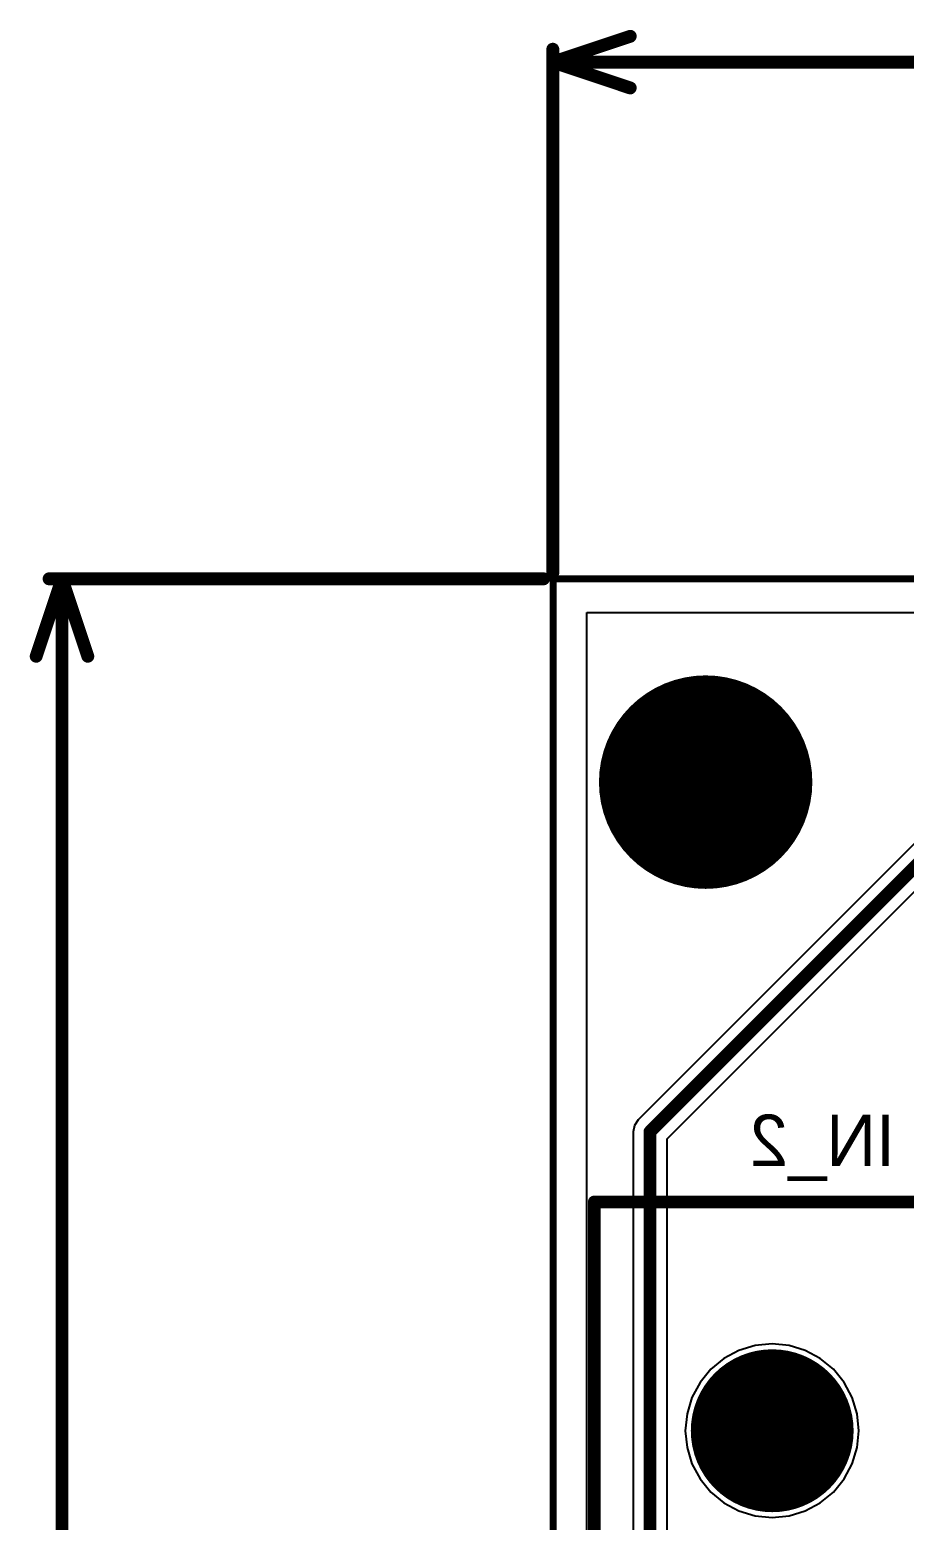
# Model space of a CAD drawing. Header units: millimetres. Extents: x -0.4 to 7.76, y -3.34 to 0.42.
# Drawn here: x -0.403 to 0.275, y -0.732 to 0.423 of the extents above; entities that cross this region are included whole.
import ezdxf

# ---------------------------------------------------------------- set-up
doc = ezdxf.new("R2010")
doc.units = ezdxf.units.MM
doc.header["$MEASUREMENT"] = 0
for name, color, linetype in [('BottomLayer', 5, 'Continuous'), ('BottomOverlay', 54, 'Continuous'), ('BottomSolder', 6, 'Continuous'), ('KeepOutLayer', 6, 'Continuous'), ('MultiLayer', 9, 'Continuous'), ('PadHoleLayer', 156, 'Continuous'), ('TopLayer', 1, 'Continuous'), ('TopSolder', 216, 'Continuous'), ('ViaHoleLayer', 16, 'Continuous')]:
    doc.layers.add(name, color=color, linetype=linetype)

# ---------------------------------------------------------------- blocks, each defined once
blk = doc.blocks.new('PJ_050B_B_20')
at = {"layer": 'BottomLayer', "const_width": 0.0787}
for points in [[(0.1811, 0.1634), (0.0827, 0.1634)], [(0.25, 0.0335), (0.25, -0.0846)], [(0.0138, 0.0236), (0.0138, -0.0748)]]:
    blk.add_lwpolyline(points, dxfattribs=at)
at = {"layer": 'BottomLayer'}
for points, const_width in [([(0.063, 0.1634, 1), (0.1024, 0.1634, 1)], 0.0394), ([(0.1614, 0.1634, 1), (0.2008, 0.1634, 1)], 0.0394), ([(0.2303, 0.0335, 1), (0.2697, 0.0335, 1)], 0.0394), ([(-0.0059, 0.0236, 1), (0.0335, 0.0236, 1)], 0.0394), ([(-0.1811, -0.0256, 1), (-0.122, -0.0256, 1)], 0.0591), ([(-0.0059, -0.0748, 1), (0.0335, -0.0748, 1)], 0.0394), ([(0.2303, -0.0846, 1), (0.2697, -0.0846, 1)], 0.0394)]:
    blk.add_lwpolyline(points, format="xyb", close=True, dxfattribs=dict(at, const_width=const_width))
at = {"layer": 'BottomOverlay', "const_width": 0.01}
for points in [[(-0.2894, 0.1516), (0.0256, 0.1516)], [(-0.2894, -0.2028), (-0.2894, 0.1516)], [(0.2382, 0.1516), (0.2776, 0.1516)], [(0.2776, 0.0846), (0.2776, 0.1516)], [(0.2776, -0.2028), (0.2776, -0.1358)], [(-0.2894, -0.2028), (0.2776, -0.2028)]]:
    blk.add_lwpolyline(points, dxfattribs=at)
at = {"layer": 'BottomOverlay', "const_width": 0.005}
for points in [[(-0.2919, 0.1516, 1), (-0.2869, 0.1516, 1)], [(-0.2919, 0.1516, 1), (-0.2869, 0.1516, 1)], [(0.0231, 0.1516, 1), (0.0281, 0.1516, 1)], [(0.2357, 0.1516, 1), (0.2407, 0.1516, 1)], [(0.2751, 0.1516, 1), (0.2801, 0.1516, 1)], [(0.2751, 0.1516, 1), (0.2801, 0.1516, 1)], [(0.2751, 0.0846, 1), (0.2801, 0.0846, 1)], [(0.2751, -0.1358, 1), (0.2801, -0.1358, 1)], [(-0.2919, -0.2028, 1), (-0.2869, -0.2028, 1)], [(-0.2919, -0.2028, 1), (-0.2869, -0.2028, 1)], [(0.2751, -0.2028, 1), (0.2801, -0.2028, 1)], [(0.2751, -0.2028, 1), (0.2801, -0.2028, 1)]]:
    blk.add_lwpolyline(points, format="xyb", close=True, dxfattribs=at)
at = {"layer": 'BottomSolder', "const_width": 0.0867}
for points in [[(0.1811, 0.1634), (0.0827, 0.1634)], [(0.25, 0.0335), (0.25, -0.0846)], [(0.0138, 0.0236), (0.0138, -0.0748)]]:
    blk.add_lwpolyline(points, dxfattribs=at)
at = {"layer": 'BottomSolder'}
for points, const_width in [([(0.061, 0.1634, 1), (0.1044, 0.1634, 1)], 0.0434), ([(0.1594, 0.1634, 1), (0.2028, 0.1634, 1)], 0.0434), ([(0.2283, 0.0335, 1), (0.2717, 0.0335, 1)], 0.0434), ([(-0.0079, 0.0236, 1), (0.0355, 0.0236, 1)], 0.0434), ([(-0.1831, -0.0256, 1), (-0.12, -0.0256, 1)], 0.0631), ([(-0.0079, -0.0748, 1), (0.0355, -0.0748, 1)], 0.0434), ([(0.2283, -0.0846, 1), (0.2717, -0.0846, 1)], 0.0434)]:
    blk.add_lwpolyline(points, format="xyb", close=True, dxfattribs=dict(at, const_width=const_width))
at = {"layer": 'MultiLayer', "const_width": 0.0787}
for points in [[(0.1811, 0.1634), (0.0827, 0.1634)], [(0.25, 0.0335), (0.25, -0.0846)], [(0.0138, 0.0236), (0.0138, -0.0748)]]:
    blk.add_lwpolyline(points, dxfattribs=at)
at = {"layer": 'MultiLayer'}
for points, const_width in [([(0.063, 0.1634, 1), (0.1024, 0.1634, 1)], 0.0394), ([(0.1614, 0.1634, 1), (0.2008, 0.1634, 1)], 0.0394), ([(0.2303, 0.0335, 1), (0.2697, 0.0335, 1)], 0.0394), ([(-0.0059, 0.0236, 1), (0.0335, 0.0236, 1)], 0.0394), ([(-0.1811, -0.0256, 1), (-0.122, -0.0256, 1)], 0.0591), ([(-0.0059, -0.0748, 1), (0.0335, -0.0748, 1)], 0.0394), ([(0.2303, -0.0846, 1), (0.2697, -0.0846, 1)], 0.0394)]:
    blk.add_lwpolyline(points, format="xyb", close=True, dxfattribs=dict(at, const_width=const_width))
at = {"layer": 'PadHoleLayer'}
for points, const_width in [([(0.0778, 0.1782), (0.186, 0.1782), (0.186, 0.1486), (0.0778, 0.1486)], 0.00984), ([(0.0089, 0.0187), (0.0187, 0.0187), (0.0187, -0.0699), (0.0089, -0.0699)], 0.0295), ([(0.2451, 0.0187), (0.2549, 0.0187), (0.2549, -0.0699), (0.2451, -0.0699)], 0.0295)]:
    blk.add_lwpolyline(points, close=True, dxfattribs=dict(at, const_width=const_width))
at = {"layer": 'PadHoleLayer', "const_width": 0.0354}
blk.add_lwpolyline([(-0.1693, -0.0256, 1), (-0.1339, -0.0256, 1)], format="xyb", close=True, dxfattribs=at)
at = {"layer": 'TopLayer', "const_width": 0.0787}
for points in [[(0.1811, 0.1634), (0.0827, 0.1634)], [(0.25, 0.0335), (0.25, -0.0846)], [(0.0138, 0.0236), (0.0138, -0.0748)]]:
    blk.add_lwpolyline(points, dxfattribs=at)
at = {"layer": 'TopLayer'}
for points, const_width in [([(0.063, 0.1634, 1), (0.1024, 0.1634, 1)], 0.0394), ([(0.1614, 0.1634, 1), (0.2008, 0.1634, 1)], 0.0394), ([(0.2303, 0.0335, 1), (0.2697, 0.0335, 1)], 0.0394), ([(-0.0059, 0.0236, 1), (0.0335, 0.0236, 1)], 0.0394), ([(-0.1811, -0.0256, 1), (-0.122, -0.0256, 1)], 0.0591), ([(-0.0059, -0.0748, 1), (0.0335, -0.0748, 1)], 0.0394), ([(0.2303, -0.0846, 1), (0.2697, -0.0846, 1)], 0.0394)]:
    blk.add_lwpolyline(points, format="xyb", close=True, dxfattribs=dict(at, const_width=const_width))
at = {"layer": 'TopSolder', "const_width": 0.0867}
for points in [[(0.1811, 0.1634), (0.0827, 0.1634)], [(0.25, 0.0335), (0.25, -0.0846)], [(0.0138, 0.0236), (0.0138, -0.0748)]]:
    blk.add_lwpolyline(points, dxfattribs=at)
at = {"layer": 'TopSolder'}
for points, const_width in [([(0.061, 0.1634, 1), (0.1044, 0.1634, 1)], 0.0434), ([(0.1594, 0.1634, 1), (0.2028, 0.1634, 1)], 0.0434), ([(0.2283, 0.0335, 1), (0.2717, 0.0335, 1)], 0.0434), ([(-0.0079, 0.0236, 1), (0.0355, 0.0236, 1)], 0.0434), ([(-0.1831, -0.0256, 1), (-0.12, -0.0256, 1)], 0.0631), ([(-0.0079, -0.0748, 1), (0.0355, -0.0748, 1)], 0.0434), ([(0.2283, -0.0846, 1), (0.2717, -0.0846, 1)], 0.0434)]:
    blk.add_lwpolyline(points, format="xyb", close=True, dxfattribs=dict(at, const_width=const_width))

msp = doc.modelspace()

# ---------------------------------------------------------------- linework, layer by layer
at = {"layer": 'BottomLayer'}
for p, q in [((0.0287, -3.0082), (0.0287, -0.0287)), ((0.0287, -0.0287), (7.339, -0.0287)), ((0.2886, -0.2017), (0.0685, -0.4219)), ((0.0909, -0.4366), (0.3072, -0.2203)), ((0.0656, -0.4261), (0.0646, -0.4311)), ((0.0685, -0.4219), (0.0656, -0.4261)), ((0.0646, -0.4311), (0.0646, -0.7777)), ((0.0909, -0.7722), (0.0909, -0.4366)), ((0.1593, -0.5967), (0.1466, -0.6005)), ((0.1724, -0.5954), (0.1593, -0.5967)), ((0.1855, -0.5967), (0.1724, -0.5954)), ((0.1981, -0.6005), (0.1855, -0.5967)), ((0.135, -0.6068), (0.1248, -0.6151)), ((0.1466, -0.6005), (0.135, -0.6068)), ((0.2097, -0.6068), (0.1981, -0.6005)), ((0.2199, -0.6151), (0.2097, -0.6068)), ((0.1248, -0.6151), (0.1165, -0.6253)), ((0.2283, -0.6253), (0.2199, -0.6151)), ((0.1165, -0.6253), (0.1102, -0.6369)), ((0.2345, -0.6369), (0.2283, -0.6253)), ((0.1102, -0.6369), (0.1064, -0.6496)), ((0.2383, -0.6496), (0.2345, -0.6369)), ((0.1064, -0.6496), (0.1051, -0.6627)), ((0.2396, -0.6627), (0.2383, -0.6496)), ((0.1051, -0.6627), (0.1064, -0.6758)), ((0.2383, -0.6758), (0.2396, -0.6627)), ((0.1064, -0.6758), (0.1102, -0.6884)), ((0.2345, -0.6884), (0.2383, -0.6758)), ((0.1102, -0.6884), (0.1165, -0.7)), ((0.2283, -0.7), (0.2345, -0.6884)), ((0.1165, -0.7), (0.1248, -0.7102)), ((0.2199, -0.7102), (0.2283, -0.7)), ((0.1248, -0.7102), (0.135, -0.7186)), ((0.2097, -0.7186), (0.2199, -0.7102)), ((0.135, -0.7186), (0.1466, -0.7248)), ((0.1466, -0.7248), (0.1593, -0.7286)), ((0.1855, -0.7286), (0.1981, -0.7248)), ((0.1981, -0.7248), (0.2097, -0.7186)), ((0.1593, -0.7286), (0.1724, -0.7299)), ((0.1724, -0.7299), (0.1855, -0.7286))]:
    msp.add_line(p, q, dxfattribs=at)
for points, const_width in [([(0.0815, -0.1602, 1), (0.1602, -0.1602, 1)], 0.0787), ([(0.0752, -0.4311, 1), (0.0802, -0.4311, 1)], 0.005), ([(0.0752, -0.4311, 1), (0.0802, -0.4311, 1)], 0.005)]:
    msp.add_lwpolyline(points, format="xyb", close=True, dxfattribs=dict(at, const_width=const_width))
at = {"layer": 'BottomLayer', "const_width": 0.01}
for points in [[(0.0777, -0.4311), (0.3398, -0.1691)], [(0.0777, -0.7777), (0.0777, -0.4311)]]:
    msp.add_lwpolyline(points, dxfattribs=at)
at = {"layer": 'BottomSolder', "const_width": 0.0827}
msp.add_lwpolyline([(0.0795, -0.1602, 1), (0.1622, -0.1602, 1)], format="xyb", close=True, dxfattribs=at)
at = {"layer": 'KeepOutLayer'}
for points, const_width in [([(0.0027, -0.0027), (7.3649, -0.0027)], 0.00551), ([(0.0027, -3.0342), (0.0027, -0.0027)], 0.00551), ([(0.0027, -3.0342), (0.0027, -0.0027)], 0.005), ([(0.0027, -0.0027), (7.3649, -0.0027)], 0.005)]:
    msp.add_lwpolyline(points, dxfattribs=dict(at, const_width=const_width))
for points, const_width in [([(0.0014, -0.0027, 1), (0.0041, -0.0027, 1)], 0.00276), ([(0.0014, -0.0027, 1), (0.0041, -0.0027, 1)], 0.00276), ([(0.0015, -0.0027, 1), (0.004, -0.0027, 1)], 0.0025), ([(0.0015, -0.0027, 1), (0.004, -0.0027, 1)], 0.0025)]:
    msp.add_lwpolyline(points, format="xyb", close=True, dxfattribs=dict(at, const_width=const_width))
at = {"layer": 'MultiLayer', "const_width": 0.0787}
msp.add_lwpolyline([(0.0815, -0.1602, 1), (0.1602, -0.1602, 1)], format="xyb", close=True, dxfattribs=at)
at = {"layer": 'TopLayer'}
for p, q in [((0.0287, -3.0082), (0.0287, -0.0287)), ((0.0287, -0.0287), (7.2337, -0.0287)), ((0.1593, -0.5967), (0.1466, -0.6005)), ((0.1724, -0.5954), (0.1593, -0.5967)), ((0.1855, -0.5967), (0.1724, -0.5954)), ((0.1981, -0.6005), (0.1855, -0.5967)), ((0.135, -0.6068), (0.1248, -0.6151)), ((0.1466, -0.6005), (0.135, -0.6068)), ((0.2097, -0.6068), (0.1981, -0.6005)), ((0.2199, -0.6151), (0.2097, -0.6068)), ((0.1248, -0.6151), (0.1165, -0.6253)), ((0.2283, -0.6253), (0.2199, -0.6151)), ((0.1165, -0.6253), (0.1102, -0.6369)), ((0.2345, -0.6369), (0.2283, -0.6253)), ((0.1102, -0.6369), (0.1064, -0.6496)), ((0.2383, -0.6496), (0.2345, -0.6369)), ((0.1064, -0.6496), (0.1051, -0.6627)), ((0.2396, -0.6627), (0.2383, -0.6496)), ((0.1051, -0.6627), (0.1064, -0.6758)), ((0.2383, -0.6758), (0.2396, -0.6627)), ((0.1064, -0.6758), (0.1102, -0.6884)), ((0.2345, -0.6884), (0.2383, -0.6758)), ((0.1102, -0.6884), (0.1165, -0.7)), ((0.2283, -0.7), (0.2345, -0.6884)), ((0.1165, -0.7), (0.1248, -0.7102)), ((0.2199, -0.7102), (0.2283, -0.7)), ((0.1248, -0.7102), (0.135, -0.7186)), ((0.2097, -0.7186), (0.2199, -0.7102)), ((0.135, -0.7186), (0.1466, -0.7248)), ((0.1466, -0.7248), (0.1593, -0.7286)), ((0.1855, -0.7286), (0.1981, -0.7248)), ((0.1981, -0.7248), (0.2097, -0.7186)), ((0.1593, -0.7286), (0.1724, -0.7299)), ((0.1724, -0.7299), (0.1855, -0.7286))]:
    msp.add_line(p, q, dxfattribs=at)
at = {"layer": 'TopLayer', "const_width": 0.01}
for points in [[(0.0024, 0.3976), (0.0624, 0.4176)], [(0.0024, 0.002), (0.0024, 0.4076)], [(0.0024, 0.3976), (3.4367, 0.3976)], [(0.0024, 0.3976), (0.0624, 0.3776)], [(-0.398, -0.0627), (-0.378, -0.0027)], [(-0.388, -0.0027), (-0.0048, -0.0027)], [(-0.378, -1.3235), (-0.378, -0.0027)], [(-0.378, -0.0027), (-0.358, -0.0627)]]:
    msp.add_lwpolyline(points, dxfattribs=at)
at = {"layer": 'TopLayer'}
for points, const_width in [([(0.0599, 0.4176, 1), (0.0649, 0.4176, 1)], 0.005), ([(-0.0001, 0.4076, 1), (0.0049, 0.4076, 1)], 0.005), ([(-0.0001, 0.3976, 1), (0.0049, 0.3976, 1)], 0.005), ([(-0.0001, 0.3976, 1), (0.0049, 0.3976, 1)], 0.005), ([(-0.0001, 0.3976, 1), (0.0049, 0.3976, 1)], 0.005), ([(0.0599, 0.3776, 1), (0.0649, 0.3776, 1)], 0.005), ([(-0.3905, -0.0027, 1), (-0.3855, -0.0027, 1)], 0.005), ([(-0.3805, -0.0027, 1), (-0.3755, -0.0027, 1)], 0.005), ([(-0.3805, -0.0027, 1), (-0.3755, -0.0027, 1)], 0.005), ([(-0.3805, -0.0027, 1), (-0.3755, -0.0027, 1)], 0.005), ([(-0.0073, -0.0027, 1), (-0.0023, -0.0027, 1)], 0.005), ([(-0.0001, 0.002, 1), (0.0049, 0.002, 1)], 0.005), ([(-0.4005, -0.0627, 1), (-0.3955, -0.0627, 1)], 0.005), ([(-0.3605, -0.0627, 1), (-0.3555, -0.0627, 1)], 0.005), ([(0.0815, -0.1602, 1), (0.1602, -0.1602, 1)], 0.0787)]:
    msp.add_lwpolyline(points, format="xyb", close=True, dxfattribs=dict(at, const_width=const_width))
at = {"layer": 'TopSolder', "const_width": 0.0827}
msp.add_lwpolyline([(0.0795, -0.1602, 1), (0.1622, -0.1602, 1)], format="xyb", close=True, dxfattribs=at)
at = {"layer": 'ViaHoleLayer', "const_width": 0.0591}
msp.add_lwpolyline([(0.0913, -0.1602, 1), (0.1504, -0.1602, 1)], format="xyb", close=True, dxfattribs=at)

# ---------------------------------------------------------------- block references
msp.add_blockref('PJ_050B_B_20', (0.324, -0.6371))

# ---------------------------------------------------------------- texts
at = {"layer": 'BottomOverlay', "text_generation_flag": 2}
msp.add_text('IN_2', height=0.03989, dxfattribs=at).set_placement((0.2677, -0.4577))

doc.saveas('drawing.dxf')
